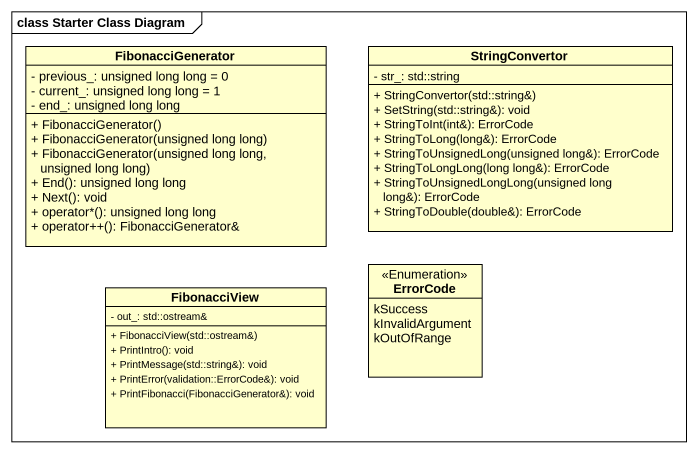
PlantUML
@startuml
mainframe class Starter Class Diagram
hide circle
hide empty members
skinparam classAttributeIconSize 0
class FibonacciGenerator {
  - previous_: unsigned long long = 0
  - current_: unsigned long long = 1
  - end_: unsigned long long
  + FibonacciGenerator()
  + FibonacciGenerator(unsigned long long)
  + FibonacciGenerator(unsigned long long, unsigned long long)
  + End(): unsigned long long
  + Next(): void
  + operator*(): unsigned long long
  + operator++(): FibonacciGenerator&
}
class StringConvertor {
  - str_: std::string
  + StringConvertor(std::string&)
  + SetString(std::string&): void
  + StringToInt(int&): ErrorCode
  + StringToLong(long&): ErrorCode
  + StringToUnsignedLong(unsigned long&): ErrorCode
  + StringToLongLong(long long&): ErrorCode
  + StringToUnsignedLongLong(unsigned long long&): ErrorCode
  + StringToDouble(double&): ErrorCode
}
class FibonacciView {
  - out_: std::ostream&
  + FibonacciView(std::ostream&)
  + PrintIntro(): void
  + PrintMessage(std::string&): void
  + PrintError(validation::ErrorCode&): void
  + PrintFibonacci(FibonacciGenerator&): void
}
enum ErrorCode <<Enumeration>> {
  kSuccess
  kInvalidArgument
  kOutOfRange
}
@enduml
